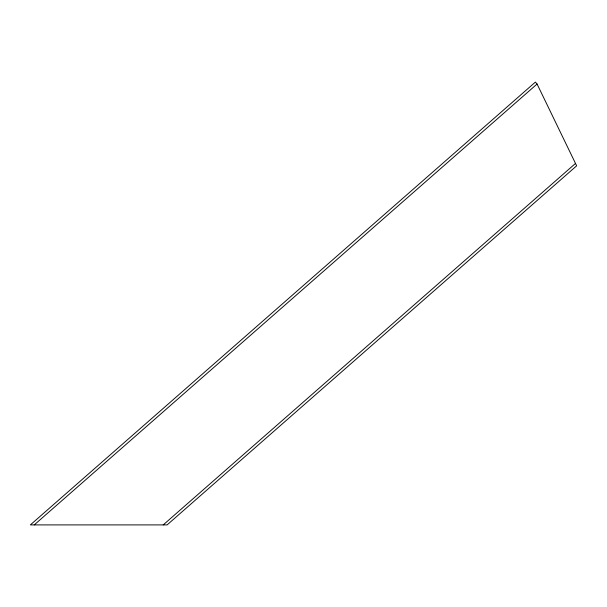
<?xml version="1.0" encoding="UTF-8"?>
<svg xmlns="http://www.w3.org/2000/svg" width="607" height="607" viewBox="0 0 607 607"><rect width="100%" height="100%" fill="white"/><g stroke="black" fill="none" stroke-linecap="round" stroke-linejoin="round"><path stroke-width="0.91" d="M34.235 524.903L537.074 84.024L535.382 82.097L30.35 524.903L167.1 524.903L576.65 165.817L537.074 84.024M163.215 524.903L575.497 163.427"/></g></svg>
